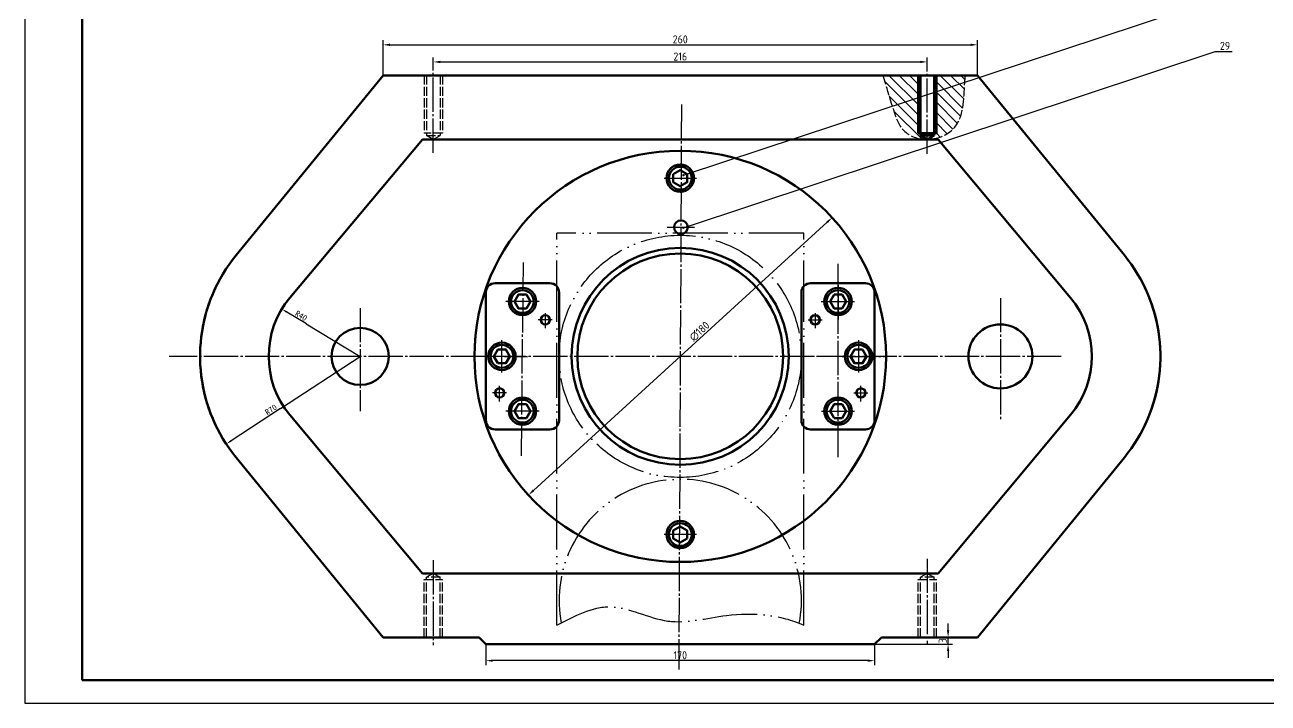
# Model space of a CAD drawing. Header units: millimetres. Extents: x 165 to 1006, y 108 to 702.
# Drawn here: x 165 to 709, y 108 to 405 of the extents above; entities that cross this region are included whole.
import ezdxf
from ezdxf import colors
from ezdxf.entities.mleader import LeaderData, LeaderLine
from ezdxf.enums import TextEntityAlignment as Align
from ezdxf.math import Vec2, Vec3

# ---------------------------------------------------------------- set-up
doc = ezdxf.new("R2010")
doc.units = ezdxf.units.MM
for name, pattern in [('ACAD_ISO05W100', [33, 24, -3, 0, -3, 0, -3]), ('点画线', [18, 15, -1, 1, -1]), ('虚线', [5, 4, -1])]:
    doc.linetypes.add(name, pattern=pattern)
for name, color, linetype in [('剖面线', 3, 'Continuous'), ('双点划线', 5, 'ACAD_ISO05W100'), ('引线', 6, 'Continuous'), ('文字', 7, 'Continuous'), ('标注', 3, 'Continuous'), ('点画线', 1, '点画线'), ('虚线', 7, '虚线'), ('辅助线', 4, 'Continuous')]:
    doc.layers.add(name, color=color, linetype=linetype)
doc.layers.add('粗实线', color=7, linetype='Continuous', lineweight=50)
doc.layers.add('粗实线 @ 1', color=7, linetype='Continuous', lineweight=50)
doc.styles.add('数字直体', font='isocp.shx')
doc.styles.add('汉字长仿宋体', font='hyswlongfangsong.ttf', dxfattribs={"width": 0.67})
doc.dimstyles.new('ISO-25', dxfattribs={"dimtxt": 2.5, "dimasz": 2.5, "dimexe": 1.25, "dimexo": 0.625, "dimtad": 1, "dimdsep": 46, "dimtxsty": 'Standard', "dimcen": 2.5, "dimadec": 0, "dimazin": 0, "dimtfac": 1, "dimtmove": 0, "dimatfit": 3, "dimfxl": 1, "dimarcsym": 0})
doc.dimstyles.new('机械基本', dxfattribs={"dimtxt": 3.5, "dimasz": 3, "dimexe": 2, "dimexo": 0, "dimtad": 1, "dimdsep": 46, "dimtxsty": '数字直体', "dimcen": 2.5, "dimadec": 0, "dimazin": 0, "dimtfac": 1, "dimtmove": 0, "dimatfit": 3, "dimfxl": 1, "dimarcsym": 0})
doc.dimstyles.new('机械基本$3', dxfattribs={"dimtxt": 3.5, "dimasz": 3, "dimexe": 2, "dimexo": 0, "dimtad": 1, "dimdsep": 46, "dimtxsty": '数字直体', "dimcen": 2.5, "dimadec": 0, "dimazin": 0, "dimtfac": 1, "dimtmove": 0, "dimatfit": 0, "dimfxl": 1, "dimarcsym": 0})

# ---------------------------------------------------------------- blocks, each defined once
blk = doc.blocks.new('装订A1(带注释性)')
at = {"layer": '粗实线'}
for p, q in [((-806, 574), (-806, 0)), ((-806, 0), (0, 0))]:
    blk.add_line(p, q, dxfattribs=at)
at = {"layer": '辅助线'}
for p, q in [((-831, 584), (-831, -10)), ((-831, -10), (10, -10))]:
    blk.add_line(p, q, dxfattribs=at)
at = {"layer": '文字', "style": '汉字长仿宋体', "width": 0.67}
for tag, height, p in [('单位名称', 7, (-25, 47)), ('图名', 7, (-25, 28)), ('设计者', 3.5, (-162, 24.46)), ('标准化', 3.5, (-122, 24.46)), ('审核者', 3.5, (-162, 10.46)), ('质量', 3.5, (-68, 13.5)), ('工艺者', 3.5, (-162, 3.54)), ('批准者', 3.5, (-122, 3.54))]:
    blk.add_attdef(tag, text='', height=height, dxfattribs=at).set_placement(p, align=Align.MIDDLE)
at = {"layer": '文字', "style": '数字直体'}
for tag, height, p in [('45', 5, (-75, 42)), ('16.10.10', 3.5, (-148, 24.5)), ('16.10.10', 3.5, (-108, 24.5)), ('16.10.10', 3.5, (-148, 10.5)), ('1:1', 3.5, (-56, 13.5)), ('001', 5, (-25, 9)), ('1', 3.5, (-87.01, 4.2)), ('1', 3.5, (-63.1, 4.31)), ('16.10.10', 3.5, (-148, 3.5)), ('16.10.10', 3.5, (-108, 3.57))]:
    blk.add_attdef(tag, text='', height=height, dxfattribs=at).set_placement(p, align=Align.MIDDLE)
blk = doc.blocks.new('*D16')
at = {"layer": 'Defpoints', "color": 0, "transparency": 16777216}
for p in [(366.8, 134.25), (536.8, 134.25), (366.8, 127.04)]:
    blk.add_point(p, dxfattribs=at)
at = {"layer": '标注', "color": 0, "lineweight": -2, "transparency": 16777216}
for p, q in [((366.8, 134.25), (366.8, 125.04)), ((536.8, 134.25), (536.8, 125.04)), ((533.8, 127.04), (369.8, 127.04))]:
    blk.add_line(p, q, dxfattribs=at)
at = {"layer": '标注', "color": 0, "transparency": 16777216}
for points in [[(369.8, 127.54), (369.8, 126.54), (366.8, 127.04)], [(533.8, 127.54), (533.8, 126.54), (536.8, 127.04)]]:
    blk.add_solid(points, dxfattribs=at)
at = {"layer": '标注', "color": 0, "transparency": 16777216, "insert": (451.8, 129.41), "char_height": 3.5, "attachment_point": 5, "style": '数字直体'}
blk.add_mtext('170', dxfattribs=at)
blk = doc.blocks.new('*D17')
at = {"layer": 'Defpoints', "color": 0, "transparency": 16777216}
for p in [(343.8, 386.27), (559.8, 389.14), (559.8, 386.35)]:
    blk.add_point(p, dxfattribs=at)
at = {"layer": '标注', "color": 0, "lineweight": -2, "transparency": 16777216}
for p, q in [((343.8, 386.27), (343.8, 391.14)), ((346.8, 389.14), (556.8, 389.14)), ((559.8, 386.35), (559.8, 391.14))]:
    blk.add_line(p, q, dxfattribs=at)
at = {"layer": '标注', "color": 0, "transparency": 16777216}
for points in [[(346.8, 389.64), (346.8, 388.64), (343.8, 389.14)], [(556.8, 389.64), (556.8, 388.64), (559.8, 389.14)]]:
    blk.add_solid(points, dxfattribs=at)
at = {"layer": '标注', "color": 0, "transparency": 16777216, "insert": (451.8, 391.51), "char_height": 3.5, "attachment_point": 5, "style": '数字直体'}
blk.add_mtext('216', dxfattribs=at)
blk = doc.blocks.new('_Dot')
at = {"color": 0, "linetype": 'ByBlock', "lineweight": -2}
blk.add_line((-0.5, 0), (-1, 0), dxfattribs=at)
at = {"color": 0, "linetype": 'ByBlock', "const_width": 0.5}
blk.add_lwpolyline([(-0.25, 0, 1), (0.25, 0, 1)], format="xyb", close=True, dxfattribs=at)
blk = doc.blocks.new('*D5')
at = {"layer": 'Defpoints', "color": 0, "transparency": 16777216}
for p in [(581.8, 396.63), (321.8, 383.25), (581.8, 383.25)]:
    blk.add_point(p, dxfattribs=at)
at = {"layer": '标注', "color": 0, "lineweight": -2, "transparency": 16777216}
for p, q in [((321.8, 383.25), (321.8, 398.63)), ((581.8, 383.25), (581.8, 398.63)), ((324.8, 396.63), (578.8, 396.63))]:
    blk.add_line(p, q, dxfattribs=at)
at = {"layer": '标注', "color": 0, "transparency": 16777216}
for points in [[(324.8, 397.13), (324.8, 396.13), (321.8, 396.63)], [(578.8, 397.13), (578.8, 396.13), (581.8, 396.63)]]:
    blk.add_solid(points, dxfattribs=at)
at = {"layer": '标注', "color": 0, "transparency": 16777216, "insert": (451.8, 399.01), "char_height": 3.5, "attachment_point": 5, "style": '数字直体'}
blk.add_mtext('260', dxfattribs=at)
blk = doc.blocks.new('*D6')
at = {"layer": 'Defpoints', "color": 0, "transparency": 16777216}
for p in [(518.23, 320.97), (385.37, 199.53)]:
    blk.add_point(p, dxfattribs=at)
at = {"layer": '标注', "color": 0, "lineweight": -2, "transparency": 16777216}
blk.add_line((387.59, 201.55), (516.01, 318.95), dxfattribs=at)
at = {"layer": '标注', "color": 0, "transparency": 16777216}
for points in [[(515.67, 319.32), (516.35, 318.58), (518.23, 320.97)], [(387.25, 201.92), (387.92, 201.18), (385.37, 199.53)]]:
    blk.add_solid(points, dxfattribs=at)
at = {"layer": '标注', "color": 0, "transparency": 16777216, "insert": (460.22, 271.17), "char_height": 3.5, "attachment_point": 5, "rotation": 42.4321, "style": '数字直体'}
blk.add_mtext('∅180', dxfattribs=at)
blk = doc.blocks.new('*D7')
at = {"layer": 'Defpoints', "color": 0, "transparency": 16777216}
for p in [(539.8, 137.25), (568.93, 137.25), (536.8, 134.25)]:
    blk.add_point(p, dxfattribs=at)
at = {"layer": '标注', "color": 0, "lineweight": -2, "transparency": 16777216}
for p, q in [((568.93, 140.25), (568.93, 143.25)), ((539.8, 137.25), (570.93, 137.25)), ((568.93, 134.25), (568.93, 137.25)), ((536.8, 134.25), (570.93, 134.25)), ((568.93, 131.25), (568.93, 128.25))]:
    blk.add_line(p, q, dxfattribs=at)
at = {"layer": '标注', "color": 0, "transparency": 16777216}
for points in [[(568.43, 140.25), (569.43, 140.25), (568.93, 137.25)], [(568.43, 131.25), (569.43, 131.25), (568.93, 134.25)]]:
    blk.add_solid(points, dxfattribs=at)
at = {"layer": '标注', "color": 0, "transparency": 16777216, "insert": (566.55, 135.75), "char_height": 3.5, "attachment_point": 5, "rotation": 90, "style": '数字直体'}
blk.add_mtext('3', dxfattribs=at)
blk = doc.blocks.new('*D45')
at = {"layer": 'Defpoints', "color": 0, "transparency": 16777216}
for p in [(277.57, 280.95), (311.8, 260.25)]:
    blk.add_point(p, dxfattribs=at)
at = {"layer": '标注', "color": 0, "lineweight": -2, "transparency": 16777216}
blk.add_line((288.27, 274.48), (279.71, 279.66), dxfattribs=at)
at = {"layer": '标注', "color": 0, "transparency": 16777216}
blk.add_solid([(279.93, 280.01), (279.49, 279.3), (277.57, 280.95)], dxfattribs=at)
at = {"layer": '标注', "color": 0, "transparency": 16777216, "insert": (286.03, 278.03), "char_height": 2.5, "attachment_point": 5, "rotation": 328.8372}
blk.add_mtext('R40', dxfattribs=at)
blk = doc.blocks.new('*D46')
at = {"layer": 'Defpoints', "color": 0, "transparency": 16777216}
for p in [(311.8, 260.25), (253.25, 221.89)]:
    blk.add_point(p, dxfattribs=at)
at = {"layer": '标注', "color": 0, "lineweight": -2, "transparency": 16777216}
blk.add_line((276.94, 237.41), (255.34, 223.26), dxfattribs=at)
at = {"layer": '标注', "color": 0, "transparency": 16777216}
blk.add_solid([(255.11, 223.61), (255.57, 222.91), (253.25, 221.89)], dxfattribs=at)
at = {"layer": '标注', "color": 0, "transparency": 16777216, "insert": (272.78, 236.93), "char_height": 2.5, "attachment_point": 5, "rotation": 33.2316}
blk.add_mtext('R70', dxfattribs=at)

msp = doc.modelspace()

# ---------------------------------------------------------------- hatches: boundary and pattern name
at = {"layer": '剖面线'}
h = msp.add_hatch(dxfattribs=at)
h.set_pattern_fill('ANSI31', color=256, angle=90)
h.set_pattern_definition([(135, (-919.2164, -94.2423), (-2.245064, -2.245064), [])])
edge = h.paths.add_edge_path()
edge.add_line((555.798, 383.25), (540.433, 383.25))
edge.add_spline(control_points=[(540.433, 383.25), (541.868, 378.336), (544.322, 370.107), (548.426, 357.899), (555.843, 355.263), (559.692, 355.25), (559.798, 355.25)], knot_values=[5.2920281, 5.2920281, 5.2920281, 5.2920281, 20.8632073, 31.1580054, 41.7515903, 42.0517666, 42.0517666, 42.0517666, 42.0517666], degree=3, periodic=0)
edge.add_line((559.798, 355.25), (556.798, 356.982))
edge.add_line((556.798, 356.982), (556.798, 357.982))
edge.add_line((556.798, 357.982), (555.798, 357.982))
edge.add_line((555.798, 357.982), (555.798, 383.25))
edge = h.paths.add_edge_path()
edge.add_spline(control_points=[(559.798, 355.25), (564.259, 355.278), (575.64, 359.905), (575.79, 372.239), (576.174, 379.04)], knot_values=[42.0517666, 42.0517666, 42.0517666, 42.0517666, 54.677533, 74.2185385, 74.2185385, 74.2185385, 74.2185385], degree=3, periodic=0)
edge.add_line((576.174, 379.04), (563.798, 375.533))
edge.add_line((563.798, 375.533), (563.798, 357.982))
edge.add_line((563.798, 357.982), (562.798, 357.982))
edge.add_line((562.798, 357.982), (562.798, 356.982))
edge.add_line((562.798, 356.982), (559.798, 355.25))
edge = h.paths.add_edge_path()
edge.add_spline(control_points=[(576.174, 379.04), (576.191, 379.35), (576.275, 380.781), (576.381, 382.173), (576.473, 383.25)], knot_values=[74.2185385, 74.2185385, 74.2185385, 74.2185385, 75.1091242, 78.3467181, 78.3467181, 78.3467181, 78.3467181], degree=3, periodic=0)
edge.add_line((576.473, 383.25), (563.798, 383.25))
edge.add_line((563.798, 383.25), (563.798, 375.533))
edge.add_line((563.798, 375.533), (576.174, 379.04))

# ---------------------------------------------------------------- linework, layer by layer
at = {"layer": '双点划线'}
for p, q in [((397.798, 278.25), (397.798, 314.25)), ((505.798, 314.25), (397.798, 314.25)), ((505.798, 278.25), (505.798, 314.25)), ((397.798, 142.528), (397.798, 278.25)), ((505.798, 142.528), (505.798, 278.25))]:
    msp.add_line(p, q, dxfattribs=at)
msp.add_circle((451.798, 260.25), 53, dxfattribs=at)
msp.add_arc((451.798, 153.45), 53, 349.0543, 190.76004, dxfattribs=at)
msp.add_open_spline([(397.798, 142.528), (405.531, 146.651), (421.405, 155.114), (446.237, 140.736), (474.511, 149.006), (495.499, 147.315), (505.798, 142.528)], degree=3, knots=[0, 0, 0, 0, 24.7069248, 50.7145914, 76.426974, 110.505023, 110.505023, 110.505023, 110.505023], dxfattribs=at)
at = {"layer": '标注'}
for p in [(288.267, 274.481), (276.94, 237.412)]:
    msp.add_line(p, (311.798, 260.25), dxfattribs=at)
at = {"layer": '点画线'}
for p, q in [((343.798, 349.334), (343.798, 386.271)), ((559.798, 348.953), (559.798, 386.351)), ((452.328, 370.469), (451.129, 123.178)), ((444.703, 338.247), (458.902, 338.246)), ((446.141, 316.753), (457.998, 316.753)), ((382.364, 216.753), (383.185, 301.39)), ((520.798, 216.082), (520.798, 300.722)), ((520.798, 291.349), (520.798, 275.921)), ((390.136, 284.25), (375.589, 284.25)), ((513.451, 284.25), (527.998, 284.25)), ((591.798, 285.781), (591.798, 231.964)), ((311.798, 281.394), (311.798, 236.197)), ((392.791, 279.169), (392.791, 272.655)), ((510.797, 279.169), (510.797, 272.655)), ((520.798, 280.737), (520.798, 276.657)), ((395.814, 276.25), (389.714, 276.25)), ((507.773, 276.25), (513.873, 276.25)), ((373.802, 253.155), (373.803, 267.355)), ((529.794, 267.346), (529.794, 253.146)), ((618.453, 260.25), (228.32, 260.25)), ((383.058, 260.25), (364.495, 260.25)), ((374.972, 260.25), (384.96, 260.25)), ((525.798, 260.25), (512.598, 260.25)), ((522.539, 260.25), (541.102, 260.25)), ((372.795, 240.424), (372.795, 247.399)), ((530.793, 240.424), (530.793, 247.399)), ((375.818, 244.261), (369.718, 244.261)), ((374.795, 244.26), (370.8, 244.262)), ((527.769, 244.261), (533.869, 244.261)), ((528.793, 244.26), (532.787, 244.262)), ((390.023, 236.25), (375.589, 236.25)), ((513.564, 236.25), (527.998, 236.25)), ((458.894, 182.254), (444.694, 182.255)), ((343.798, 170.979), (343.798, 133.858)), ((559.798, 171.679), (559.798, 134.473))]:
    msp.add_line(p, q, dxfattribs=at)
at = {"layer": '粗实线'}
for p, q in [((321.798, 383.25), (257.556, 304.498)), ((321.798, 383.25), (451.798, 383.25)), ((451.798, 383.25), (581.798, 383.25)), ((555.798, 383.25), (555.798, 357.982)), ((556.798, 383.25), (556.798, 356.982)), ((562.798, 383.25), (562.798, 356.982)), ((563.798, 383.25), (563.798, 357.982)), ((581.798, 383.25), (646.04, 304.498)), ((339.004, 355.25), (281.093, 285.886)), ((339.004, 355.25), (564.593, 355.25)), ((563.798, 357.982), (555.798, 357.982)), ((559.798, 355.25), (556.798, 356.982)), ((556.798, 356.982), (562.798, 356.982)), ((559.798, 355.25), (562.798, 356.982)), ((564.593, 355.25), (622.504, 285.886)), ((366.789, 260.25), (366.789, 288.25)), ((394.789, 292.25), (370.789, 292.25)), ((398.789, 288.25), (398.789, 232.242)), ((504.798, 288.25), (504.798, 232.242)), ((508.798, 292.25), (532.798, 292.25)), ((536.798, 260.25), (536.798, 288.25)), ((397.798, 278.25), (397.798, 278.25)), ((505.798, 278.25), (505.798, 278.25)), ((366.789, 232.242), (366.789, 260.25)), ((536.798, 232.242), (536.798, 260.25)), ((397.798, 242.25), (397.798, 242.25)), ((505.798, 242.25), (505.798, 242.25)), ((339.004, 165.25), (281.093, 234.615)), ((564.593, 165.25), (622.504, 234.615)), ((394.789, 228.242), (370.789, 228.242)), ((508.798, 228.242), (532.798, 228.242)), ((321.798, 137.25), (257.556, 216.003)), ((581.798, 137.25), (646.04, 216.003)), ((339.004, 165.25), (564.593, 165.25)), ((363.798, 137.25), (321.798, 137.25)), ((363.798, 137.25), (366.798, 134.25)), ((536.798, 134.25), (539.798, 137.25)), ((581.798, 137.25), (539.798, 137.25)), ((536.798, 134.25), (366.798, 134.25))]:
    msp.add_line(p, q, dxfattribs=at)
for points in [[(448.767, 339.996), (451.798, 341.746), (454.829, 339.996), (454.829, 336.496), (451.798, 334.746), (448.767, 336.496)], [(384.539, 287.282), (386.289, 284.25), (384.539, 281.219), (381.039, 281.219), (379.289, 284.25), (381.039, 287.282)], [(519.048, 287.282), (517.298, 284.25), (519.048, 281.219), (522.548, 281.219), (524.298, 284.25), (522.548, 287.282)], [(372.053, 257.219), (370.303, 260.25), (372.053, 263.282), (375.553, 263.282), (377.303, 260.25), (375.553, 257.219)], [(531.544, 263.282), (533.294, 260.25), (531.544, 257.219), (528.044, 257.219), (526.294, 260.25), (528.044, 263.282)], [(384.539, 233.219), (386.289, 236.25), (384.539, 239.282), (381.039, 239.282), (379.289, 236.25), (381.039, 233.219)], [(519.048, 233.219), (517.298, 236.25), (519.048, 239.282), (522.548, 239.282), (524.298, 236.25), (522.548, 233.219)], [(454.829, 180.505), (451.798, 178.755), (448.767, 180.505), (448.767, 184.005), (451.798, 185.755), (454.829, 184.005)]]:
    msp.add_lwpolyline(points, close=True, dxfattribs=at)
for centre, radius in [((451.798, 260.25), 90), ((451.798, 338.246), 6), ((451.798, 338.246), 5), ((452.068, 316.753), 3), ((451.798, 260.25), 47.5), ((451.798, 260.25), 45), ((382.789, 284.25), 6), ((382.789, 284.25), 5), ((520.798, 284.25), 6), ((520.798, 284.25), 5), ((392.791, 276.25), 2), ((510.797, 276.25), 2), ((311.798, 260.25), 12.5), ((591.798, 260.25), 14), ((373.803, 260.25), 6), ((373.803, 260.25), 5), ((529.794, 260.25), 6), ((529.794, 260.25), 5), ((372.795, 244.261), 2), ((530.793, 244.261), 2), ((382.789, 236.25), 6), ((382.789, 236.25), 5), ((520.798, 236.25), 6), ((520.798, 236.25), 5), ((451.798, 182.255), 6), ((451.798, 182.255), 5)]:
    msp.add_circle(centre, radius, dxfattribs=at)
for centre, radius, start, end in [((311.798, 260.25), 70, 140.79445, 205.37693), ((591.798, 260.25), 70, 334.62307, 39.20555), ((311.798, 260.25), 70, 154.62307, 219.20555), ((370.789, 288.25), 4, 90, 180), ((394.789, 288.25), 4, 0, 90), ((508.798, 288.25), 4, 90, 180), ((532.798, 288.25), 4, 0, 90), ((591.798, 260.25), 70, 320.79445, 25.37693), ((311.798, 260.25), 40, 140.14228, 219.85772), ((591.798, 260.25), 40, 320.14228, 39.85772), ((370.789, 232.242), 4, 180, 270), ((394.789, 232.242), 4, 270, 0), ((508.798, 232.242), 4, 180, 270), ((532.798, 232.242), 4, 270, 0)]:
    msp.add_arc(centre, radius, start, end, dxfattribs=at)
at = {"layer": '虚线'}
for p, q in [((339.798, 383.25), (339.798, 357.982)), ((340.798, 383.25), (340.798, 356.982)), ((346.798, 383.25), (346.798, 356.982)), ((347.798, 383.25), (347.798, 357.982)), ((347.798, 357.982), (339.798, 357.982)), ((343.798, 355.25), (340.798, 356.982)), ((340.798, 356.982), (346.798, 356.982)), ((343.798, 355.25), (346.798, 356.982)), ((343.798, 165.25), (340.798, 163.518)), ((340.798, 137.25), (340.798, 163.518)), ((346.798, 163.518), (340.798, 163.518)), ((343.798, 165.25), (346.798, 163.518)), ((346.798, 137.25), (346.798, 163.518)), ((559.798, 165.25), (556.798, 163.518)), ((556.798, 137.25), (556.798, 163.518)), ((562.798, 163.518), (556.798, 163.518)), ((559.798, 165.25), (562.798, 163.518)), ((562.798, 137.25), (562.798, 163.518)), ((339.798, 137.25), (339.798, 162.518)), ((339.798, 162.518), (347.798, 162.518)), ((347.798, 137.25), (347.798, 162.518)), ((555.798, 137.25), (555.798, 162.518)), ((555.798, 162.518), (563.798, 162.518)), ((563.798, 137.25), (563.798, 162.518))]:
    msp.add_line(p, q, dxfattribs=at)
msp.add_open_spline([(540.433, 383.25), (541.868, 378.336), (544.322, 370.107), (548.426, 357.899), (560.263, 353.692), (575.957, 359.916), (575.774, 374.19), (576.381, 382.173), (576.473, 383.25)], degree=3, knots=[5.2920281, 5.2920281, 5.2920281, 5.2920281, 20.8632073, 31.1580054, 41.7515903, 54.677533, 75.1091242, 78.3467181, 78.3467181, 78.3467181, 78.3467181], dxfattribs=at)

# ---------------------------------------------------------------- block references
at = {"layer": '粗实线 @ 1'}
msp.add_blockref('装订A1(带注释性)', (996.171, 118.437), dxfattribs=at)

# ---------------------------------------------------------------- dimensions: what is measured, and where the dimension line sits
at = {"layer": '标注'}
dim = msp.add_linear_dim(base=(581.798, 396.633), p1=(321.798, 383.25), p2=(581.798, 383.25), dimstyle='机械基本', dxfattribs=at)
dim.commit()
dim.dimension.update_dxf_attribs({"geometry": '*D5', "text_midpoint": (451.798, 399.009)})
for base, p1, p2, picture, middle in [((559.798, 389.136), (343.798, 386.271), (559.798, 386.351), '*D17', (451.798, 389.136)), ((366.798, 127.035), (536.798, 134.25), (366.798, 134.25), '*D16', (451.798, 127.035))]:
    dim = msp.add_linear_dim(base=base, p1=p1, p2=p2, dimstyle='机械基本', dxfattribs=at)
    dim.commit()
    dim.dimension.update_dxf_attribs({"geometry": picture, "text_midpoint": middle, "dimtype": 160})
dim = msp.add_diameter_dim_2p(p1=(385.371, 199.526), p2=(518.225, 320.975), dimstyle='机械基本$3', dxfattribs=at)
dim.commit()
dim.dimension.update_dxf_attribs({"geometry": '*D6', "text_midpoint": (461.826, 269.418), "dimtype": 163})
for mpoint, picture, middle in [((277.57, 280.949), '*D45', (285.058, 276.421)), ((253.246, 221.889), '*D46', (273.803, 235.357))]:
    dim = msp.add_radius_dim(center=(311.798, 260.25), mpoint=mpoint, dimstyle='ISO-25', dxfattribs=at)
    dim.commit()
    dim.dimension.update_dxf_attribs({"geometry": picture, "text_midpoint": middle, "dimtype": 164})
dim = msp.add_linear_dim(base=(568.928, 137.25), p1=(536.798, 134.25), p2=(539.798, 137.25), angle=90, dimstyle='机械基本', dxfattribs=at)
dim.commit()
dim.dimension.update_dxf_attribs({"geometry": '*D7', "text_midpoint": (566.553, 135.75)})

# ---------------------------------------------------------------- leaders
at = {"layer": '引线'}
ml = msp.add_multileader_mtext('Standard', dxfattribs=at)
ml.set_content('28', color=256, style='数字直体')
ml.set_leader_properties()
ml.set_arrow_properties(name='DOT')
ml.build(insert=Vec2(0, 0))
ml.multileader.update_dxf_attribs({"has_dogleg": 0, "text_left_attachment_type": 5, "text_right_attachment_type": 5, "arrow_head_size": 1})
ctx = ml.context
ctx.base_point, ctx.char_height, ctx.arrow_head_size, ctx.plane_origin = Vec3(685.804, 416.659), 3.5, 1, Vec3(480.91, 352.36)
ctx.left_attachment, ctx.right_attachment = 5, 5
notes = []
notes.append((ctx, [(0, (1, 1, 0), (677.804, 416.659), (1, 0), 8, [(0, [(453.141, 339.544)], 0, [])])]))
ctx.mtext.insert, ctx.mtext.flow_direction = Vec3(687.804, 420.859), 5
ml = msp.add_multileader_mtext('Standard', dxfattribs=at)
ml.set_content('29', color=256, style='数字直体')
ml.set_leader_properties()
ml.set_arrow_properties(name='DOT')
ml.build(insert=Vec2(0, 0))
ml.multileader.update_dxf_attribs({"has_dogleg": 0, "text_left_attachment_type": 5, "text_right_attachment_type": 5, "arrow_head_size": 1})
ctx = ml.context
ctx.base_point, ctx.char_height, ctx.arrow_head_size, ctx.plane_origin = Vec3(685.804, 393.723), 3.5, 1, Vec3(453.113, 320.299)
ctx.left_attachment, ctx.right_attachment = 5, 5
notes.append((ctx, [(0, (1, 1, 0), (677.804, 393.723), (1, 0), 8, [(0, [(453.113, 316.513)], 0, [])])]))
ctx.mtext.insert, ctx.mtext.flow_direction = Vec3(687.804, 397.924), 5
for ctx, leaders in notes:
    for number, flags, end, landing, length, lines in leaders:
        leader = LeaderData()
        leader.index, (leader.has_last_leader_line, leader.has_dogleg_vector, leader.attachment_direction) = number, flags
        leader.last_leader_point, leader.dogleg_vector, leader.dogleg_length = Vec3(end), Vec3(landing), length
        for number, points, colour, breaks in lines:
            line = LeaderLine()
            line.index, line.vertices, line.color, line.breaks = number, Vec3.list(points), colors.encode_raw_color(colour), breaks
            leader.lines.append(line)
        ctx.leaders.append(leader)

doc.saveas('drawing.dxf')
